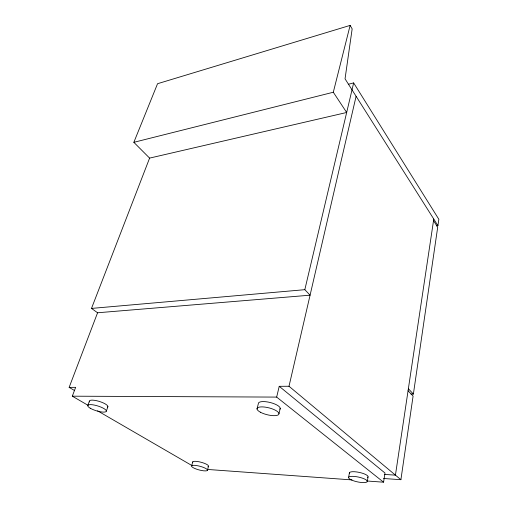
<?xml version="1.0" encoding="UTF-8"?>
<svg xmlns="http://www.w3.org/2000/svg" width="508" height="508" viewBox="0 0 508 508"><rect width="100%" height="100%" fill="white"/><g stroke="black" fill="none" stroke-linecap="round" stroke-linejoin="round"><path stroke-width="0.76" d="M383.508 478.492L400.901 479.698L413.087 396.1L408.07 390.754M411.004 394.068L413.379 394.075L437.699 227.222L433.534 220.65M436.359 225.831L437.934 225.635L438.855 219.316L353.651 82.918L348.278 84.29M433.769 219.056L395.434 475.139L384.385 474.409M383.565 482.2L385 473.031L279.229 386.309L276.663 397.091L383.565 482.2L366.998 481M367.284 481.559A9.569 2.457 12.1 0 0 353.987 476.402A9.569 2.457 12.1 0 0 352.584 480.454A9.569 2.457 12.1 0 0 367.284 481.559L368.059 476.923M348.602 477.437L349.428 472.827M400.901 479.698L289.008 386.264L356.095 96.291M278.987 413.658L280.226 408.362M149.606 158.109L133.845 142.323L157.55 83.712L350.126 25.4L333.305 92.24L346.672 112.484L149.606 158.109L91.497 308.419L97.574 312.769L310.077 295.186L304.825 289.681L353.651 82.918M257.016 408.997L258.331 403.739A11.252 3.607 13.9 0 1 270.383 402.558A11.252 3.607 13.9 0 1 279.902 409.251M207.385 470.402A8.223 1.88 15 0 0 196.672 465.569A8.223 1.88 15 0 0 194.52 468.357A8.223 1.88 15 0 0 207.385 470.402L208.471 466.408M191.643 465.849L192.773 461.855M106.337 411.131L107.906 406.66M87.732 405.67L89.357 401.199M88.03 405.301L72.314 396.183L75.641 387.337L69.145 387.369L97.574 312.769M133.845 142.323L333.305 92.24M91.497 308.419L304.825 289.681M279.229 386.309L289.008 386.264M72.314 396.183L276.663 397.091M207.645 469.455L352.006 479.914M97.599 410.845L191.922 465.544M69.145 387.369L74.593 390.576M408.375 388.709L413.379 394.075M437.934 225.635L345.046 78.829L352.158 28.88L350.126 25.4M89.643 401.974A9.684 2.565 17.3 0 1 98.857 401.288A9.684 2.565 17.3 0 1 107.506 407.232M192.754 462.369A8.198 1.918 15 0 1 201.803 462.451A8.198 1.918 15 0 1 207.88 466.757M349.587 473.526A9.538 2.502 12.1 0 1 359.474 472.446A9.538 2.502 12.1 0 1 367.532 477.469M90.24 408.216A9.716 2.521 17.2 0 0 105.943 411.696A9.716 2.521 17.2 0 0 94.926 405.2A9.716 2.521 17.2 0 0 90.24 408.216M260.369 412.204A11.29 3.55 14 0 0 278.663 414.534A11.29 3.55 14 0 0 264.966 407.099A11.29 3.55 14 0 0 260.369 412.204"/></g></svg>
